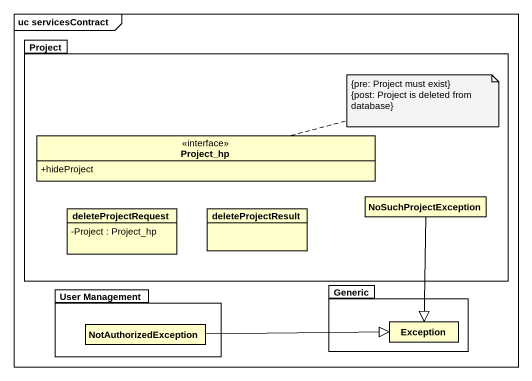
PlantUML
@startuml
mainframe uc servicesContract
hide circle
hide empty members
skinparam classAttributeIconSize 0
package Project {
  interface Project_hp {
    +hideProject
  }
  class deleteProjectRequest {
    -Project : Project_hp
  }
  class deleteProjectResult
  class NoSuchProjectException
}
package "User Management" as User_Management {
  class NotAuthorizedException
}
package Generic {
  class "Exception" as Exception_
}
NoSuchProjectException --|> Exception_
NotAuthorizedException -right-|> Exception_
note right of Project_hp
  {pre: Project must exist}
  {post: Project is deleted from database}
end note
@enduml
